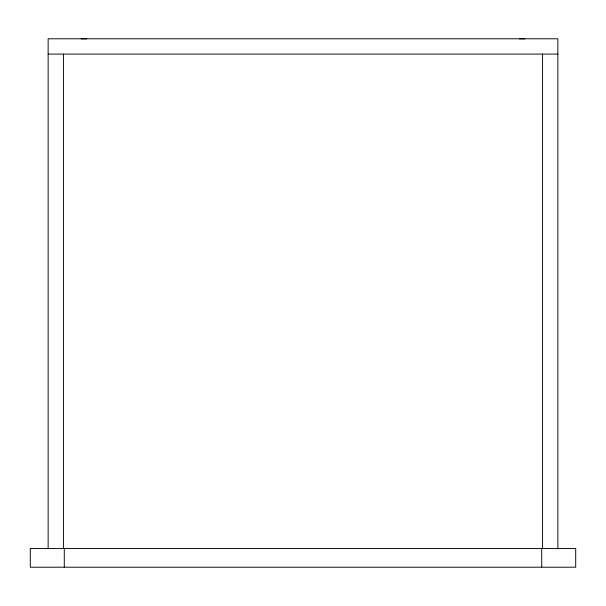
<?xml version="1.0" encoding="UTF-8"?>
<svg xmlns="http://www.w3.org/2000/svg" width="606" height="606" viewBox="0 0 606 606"><rect width="100%" height="100%" fill="white"/><g stroke="black" fill="none" stroke-linecap="round" stroke-linejoin="round"><path stroke-width="0.91" d="M48.139 54.086L557.861 54.086M557.861 549.028L557.861 38.792L48.139 38.792L48.139 548.513M542.567 54.086L542.567 548.513M541.719 548.513L541.719 567.208M64.281 548.513L64.281 567.208M63.433 54.086L63.433 548.513M519.524 38.898A33.981 33.981 0 0 1 524.834 38.898M81.166 38.898A33.981 33.981 0 0 1 86.476 38.898M575.7 548.513L30.3 548.513L30.3 567.208L575.7 567.208L575.7 548.513"/></g></svg>
